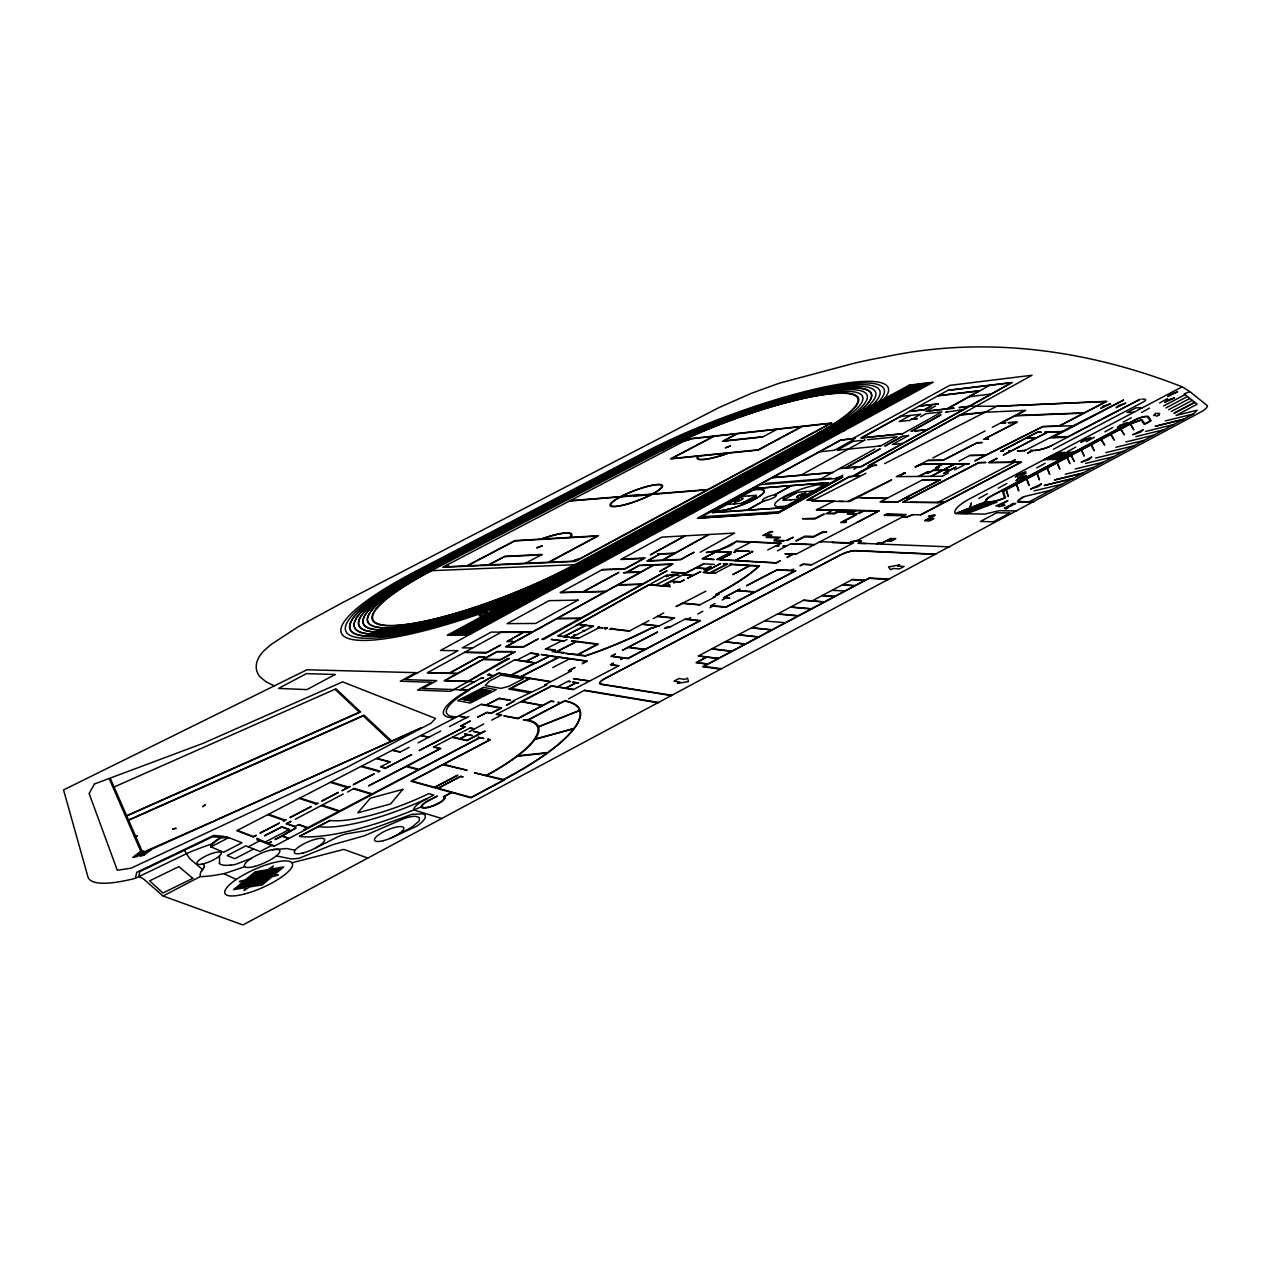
<?xml version="1.0" encoding="UTF-8"?>
<svg xmlns="http://www.w3.org/2000/svg" width="1271" height="1271" viewBox="0 0 1271 1271"><rect width="100%" height="100%" fill="white"/><g stroke="black" fill="none" stroke-linecap="round" stroke-linejoin="round"><path stroke-width="1.5" d="M219.47 855.876L219.549 863.025M417.73 672.709L306.931 669.769L63.55 789.927L87.985 877.054A99.583 24.006 -24 0 0 135.346 878.293L136.744 872.319L213.782 835.412L223.903 836.366M204.027 867.346L204.329 866.536A21.162 5.386 -24.2 0 0 203.694 864.693L202.073 864.121M201.422 871.334L202.693 869.491A58.371 14.744 -24.4 0 0 204.059 867.33M876.863 543.924L878.769 542.558L882.614 542.701L890.685 538.459L895.769 538.634L891.368 540.953L886.697 540.779L880.438 544.067M546.276 587.663L547.579 587.075M557.572 586.201L556.555 586.709M542.733 587.313L541.446 587.583M1029.383 501.743L1193.358 414.012L1197.234 410.199L1176.136 415.41L1197.139 404.21L1184.143 393.867L1189.878 391.611L1207.45 405.767A26.405 5.942 -17.9 0 1 1201.476 411.677L242.952 924.938L163.038 896.007L143.321 878.769L138.873 876.609L139.667 871.731L212.607 836.779L220.9 837.478M556.396 586.884L554.458 587.536L555.824 586.741M212.75 843.181L211.431 844.532A14.283 3.575 -23.9 0 0 210.652 846.74L223.664 852.253L241.983 842.721L226.556 836.795L221.821 836.969M213.56 843.086L212.4 844.262A12.599 3.146 -23.9 0 0 211.717 846.216L211.844 846.375M255.582 884.966L274.059 869.571M258.696 884.441L277.142 869.046M249.37 885.998L267.879 870.619M252.484 885.49L270.961 870.095M240.108 887.555L258.68 872.192M243.19 887.047L261.731 871.668M246.288 886.523L264.813 871.143M555.872 586.598L557.588 586.074M143.909 855.113L151.138 849.822L149.899 850.061L420.939 728.029L214.545 820.701M133.566 857.051L140.001 852.094L143.289 851.475L136.855 856.432M140.604 855.733L147.023 850.76L150.343 850.14M546.911 587.44L548.119 586.821M542.272 587.361L541.541 587.695M1123.58 400.19L1053.373 436.938L1068.307 436.541L1140.103 399.253L1052.658 445.041A13.346 2.971 -18.7 0 1 1034.753 450.347L1030.479 450.427L1032.274 450.649L1027.556 453.127L1032.894 450.538M576.001 625.475L648.83 584.739M543.432 586.9L543.178 586.694M702.958 666.56L869.396 577.94M552.154 586.233L549.088 587.695L551.55 586.439M852.285 438.781L949.707 385.383L1032.068 375.247L867.728 466.171L876.434 465.424M852.428 476.26L870.969 465.885M853.238 476.196L871.779 465.822M854.048 476.132L872.589 465.758M831.218 478.198L765.762 483.361M801.477 495.42L802.446 495.34M798.855 497.374L797.87 497.454A5.052 1.08 -20 0 1 798.315 495.69A5.052 1.08 -20 0 1 805.036 493.466M805.878 493.482L804.893 493.545A4.846 1.033 -20 0 0 798.442 495.674A4.846 1.033 -20 0 0 798.029 497.374M836.413 477.578L842.784 477.054L778.297 513.039L697.429 518.314L840.814 439.941L855.351 438.463L840.894 440.116L819.811 451.65M783.031 507.796L828.12 482.662L756.563 488.35L712.284 512.594L783.031 507.796L712.554 512.499M838.924 477.372L842.88 475.163M909.178 385.192L933.295 382.174L440.449 650.466L457.973 650.704L405.131 679.604L436.731 680.605L422.544 688.437L460.134 689.803L481.01 678.158L483.774 678.031L480.835 678.476M650.927 583.77L667.307 574.794M841.942 477.324L778.36 512.817L698.351 518.044L772.005 477.785L832.171 472.685M946.704 408.976L979.274 390.896L938.284 395.758M821.114 478.817L874.861 448.997M989.616 385.383L947.721 408.642L954.14 408.15L925.923 411.296L935.424 406.053M797.743 492.163L782.872 500.409L798.267 499.233M845.072 468.125L880.199 448.838L846.121 467.776L861.42 466.457L1011.414 382.746L948.023 390.404M902.664 436.35L884.791 446.057L902.489 436.223L908.368 435.635M947.292 411.55L945.688 412.217L963.418 409.548M790.133 499.9L791.182 499.821M805.036 491.607L806.084 491.527M746.998 510.164L763.998 500.774M791.388 485.649L774.643 494.896L791.515 485.649M911.863 419.16L909.623 420.399L899.185 421.511L910.29 415.538M747.126 510.148L764.125 500.758M708.249 534.726L674.965 553.123L657.647 553.918L659.458 554.156L646.812 561.115L680.7 559.685L694.093 552.25L680.827 559.351L662.763 560.13L708.741 534.694M861.865 440.433L853.54 441.275M800.937 475.132L848.456 449.076M848.647 448.87L864.645 440.163M864.916 440.131L864.169 440.211M867.553 439.718L897.183 436.747L880.533 445.994L837.16 450.156L853.635 441.116M734.241 502.013L735.162 501.95M739.595 499.122L735.766 501.203M741.136 498.248L742.057 498.168A4.877 1.001 -20.4 0 1 741.47 499.884A4.877 1.001 -20.4 0 1 735.003 502.029M738.53 500.139L737.609 500.202M733.812 503.936L734.797 503.872M748.508 495.897L749.477 495.817M501.537 632.084L427.247 672.82L457.099 673.614L444.167 680.779L474.607 681.733M834.126 450.458L852.65 440.163M741.676 503.38L756.404 495.293L741.867 496.468M853.89 469.221L857.798 467.029L861.277 466.727L1012.224 382.476L948.182 390.213L860.864 438.05L902.41 433.84L941.922 411.915L926.019 413.663L920.585 416.761M900.551 416.475L861.69 437.828L902.505 433.681M684.529 536.028L650.371 554.807L685.021 536.012M415.982 672.677L400.301 681.24L431.679 682.273L417.508 690.089L450.585 691.36L509.48 658.457L507.717 658.426L468.014 681.272L445.057 680.557L482.885 659.617L500.377 659.919L515.2 651.689L500.615 659.522L483.584 659.236L496.913 651.864L512.34 651.642L497.136 651.467L457.528 673.392L449.712 673.185L478.738 657.171L484.998 656.869L479.278 656.599L449.267 673.169L427.93 672.597M463.041 635.23L554.664 585.486M554.871 585.311L927.337 382.921M465.71 635.23L557.413 585.407M557.619 585.232L930.372 382.539M820.844 433.061L447.249 635.198L468.506 635.23M821.114 432.918L909.289 385.177M535.584 588.092L538.332 586.63M535.933 588.076L538.634 586.63M449.855 635.214L541.017 585.883M541.224 585.724L823.767 432.744M912.276 384.811L824.037 432.601A137.681 25.404 -20.4 0 0 837.303 390.324A137.681 25.404 -20.4 0 0 658.124 450.331L426.691 570.886A147.198 29.09 -21.6 0 0 376.931 629.828A147.198 29.09 -21.6 0 0 547.467 580.958M452.476 635.214L543.734 585.804M543.94 585.645L826.706 432.426M915.263 384.43L826.976 432.283A141.955 26.198 -20.4 0 0 849.012 419.08M540.922 588.664L455.097 635.214L541.478 588.425M541.398 588.409L546.339 585.724M829.534 432.14L585.979 564.229A156.555 30.949 -21.6 0 1 553.298 580.625M834.92 429.217L856.13 417.698M856.67 417.412L867.299 411.645M867.696 411.439L918.155 384.064M541.97 588.155L546.451 585.724M829.645 432.124L555.554 580.783A161.322 31.902 -21.6 0 0 588.743 564.117M855.717 417.984L829.915 431.981A146.61 27.056 -20.4 0 0 843.849 387.051A146.61 27.056 -20.4 0 0 653.246 450.855L422.21 571.076A156.746 30.997 -21.6 0 0 363.585 633.196A156.746 30.997 -21.6 0 0 524.844 593.207M856.273 417.682L867.06 411.836M867.442 411.613L918.266 384.049M544.925 587.552C541.541 587.901 550.375 584.978 544.163 587.853M457.735 635.214L549.183 585.645M549.39 585.47L832.6 431.806M921.284 383.683L832.87 431.663A151.074 27.883 -20.4 0 0 847.137 385.415A151.074 27.883 -20.4 0 0 650.831 451.11M460.388 635.214L551.916 585.566M552.122 585.391L835.571 431.489M835.841 431.346L924.303 383.302M221.567 837.605L227.827 838.113M1034.07 490.892L1062.175 484.187M1065.289 474.242L1093.378 467.506M1075.218 468.951L1103.292 462.199M1085.529 463.454L1113.603 456.67M1095.65 458.068L1123.723 451.269M1105.865 452.619L1133.939 445.803M1115.874 447.281L1143.948 440.449M1125.852 441.958L1153.925 435.111M1135.94 436.589L1163.998 429.725M1145.536 431.457L1173.594 424.578M1165.316 420.923L1193.358 414.012M1006.584 506.938L1008.904 507.224M1168.573 409.739L1189.672 398.522M451.475 792.405L443.293 796.758A11.947 3.241 -22.8 0 1 437.987 803.447A11.947 3.241 -22.8 0 1 423.211 807.435A11.947 3.241 -22.8 0 1 428.581 800.714L437.335 796.075L428.152 800.603A13.044 3.543 -22.8 0 0 422.194 807.895A13.044 3.543 -22.8 0 0 437.955 803.812A13.044 3.543 -22.8 0 0 444.5 796.377L451.793 792.5M1192.15 400.397L1171.242 411.518M434.507 787.273L457.862 775.151L434.761 787.353M437.987 788.242L460.69 776.231L463.137 776.867L460.404 776.581L438.241 788.306M1163.664 405.957L1184.763 394.788M1130.555 423.91L1003.296 491.305L1005.488 497.787A15.045 3.559 -18.9 0 1 987.599 502.013A15.045 3.559 -18.9 0 1 990.919 496.087L1135.623 419.509A8.468 1.891 -18.2 0 1 1148.269 416.332L1151.145 420.574A15.173 3.4 -18.2 0 1 1144.107 424.339L1141.247 420.034L1130.555 423.91L1133.811 429.789L1130.221 424.101M1187.209 396.647L1165.904 407.943M932.421 516.471L924.494 520.649L929.641 520.776L933.978 518.489L929.228 518.377L935.329 515.152L928.497 516.391L934.392 515.422L931.325 515.359M1189.878 391.611L1182.141 386.813L967.819 499.821A45.089 10.692 -18.9 0 0 955.204 513.532L984.612 514.104L999.387 510.672L1016.514 510.974M795.821 554.156L784.922 553.87L792.707 554.251L786.956 557.397L792.993 554.267L795.678 554.394L879.453 510.783L817.158 509.623L833.411 501.298L849.584 501.505L891.67 479.866L847.678 501.473M299.718 836.477A132.2 34.063 -22.8 0 0 413.726 809.961A21.083 5.735 -22.8 0 1 425.229 799.586L433.761 795.074L428.756 793.644A92.148 23.815 -22.8 0 1 329.84 820.446L299.448 836.382L330.222 820.494M937.458 502.649L1014.735 462.12M865.853 543.495L858.02 543.384L860.737 541.128L855.764 540.938M920.76 514.66L943.495 502.728L902.696 502.188L978.924 462.533L985.915 462.453L978.654 462.803L903.252 502.029L905.508 502.236M1053.405 449.267L1142.788 402.256A9.135 1.986 -18.2 0 0 1143.471 399.11L1141.866 399.173M163.038 896.007L200.198 876.609A98.518 25.102 -23.6 0 0 223.744 873.622A42.308 10.915 -23.9 0 0 227.843 872.462L244.81 866.647M253.612 848.964L234.865 858.751L227.207 855.558L245.827 845.866L260.094 851.538L271.708 845.453M267.736 843.436L271.406 841.704L267.959 843.515M623.775 657.79L620.661 659.427L623.568 658.076L627.731 658.648L700.543 620.55L687.833 619.263M791.007 570.425L793.708 569.186L791.309 570.441M800.079 565.69L803.002 564.149L811.692 564.642M800.365 565.706L802.859 564.403L811.549 564.88L853.381 542.987L848.758 542.796M1024.347 450.792L1123.405 400.015M856.908 540.668L902.664 516.9L907.065 516.995L913.118 514.501M1010.286 462.167L1015.45 459.673L1010.683 462.167M526.687 593.589A161.512 31.934 -21.6 0 1 359.614 635.278A161.512 31.934 -21.6 0 1 419.97 571.172L650.927 451.094M653.358 450.84L422.29 571.076A156.555 30.949 -21.6 0 0 363.824 633.133A156.555 30.949 -21.6 0 0 525.225 593.001A156.746 30.997 -21.6 0 0 536.87 588.076M857.115 413.377A142.145 26.23 -20.4 0 0 822.988 391.309A142.145 26.23 -20.4 0 0 655.677 450.585L424.45 570.981A151.964 30.043 -21.6 0 0 369.829 631.528A151.964 30.043 -21.6 0 0 534.869 587.774M658.219 450.315L426.786 570.886A147.007 29.058 -21.6 0 0 377.265 629.749A147.007 29.058 -21.6 0 0 548.087 580.625A147.198 29.09 -21.6 0 0 574.46 567.724M571.823 567.772A142.431 28.153 -21.6 0 1 388.052 627.938A142.431 28.153 -21.6 0 1 428.947 570.79L660.666 450.061A133.042 24.546 -20.4 0 1 833.903 392.024A133.042 24.546 -20.4 0 1 820.987 432.918M431.314 570.695L575 564.689A137.459 27.168 -21.6 0 1 393.867 625.729A137.459 27.168 -21.6 0 1 431.314 570.695L663.478 449.759A127.926 23.609 -20.4 0 1 830.265 393.899A127.926 23.609 -20.4 0 1 817.38 433.427M290.789 821.59L286.96 823.576L295.015 826.452M248.226 846.82L259.729 840.83M726.059 597.974L722.119 600.023M833.252 542.177L832.457 542.59L852.269 543.4M884.886 515.248L886.634 514.326L902.188 514.66M910.131 502.283L937.585 502.363M686.976 619.549L690.63 617.642M713.333 605.806L710.012 607.713M1059.108 426.198L1106.834 401.302L996.75 406.291L969.773 406.18M264.718 842.26L289.597 829.47L281.971 826.706L264.4 835.857L281.654 827.071L288.851 829.677M417.746 571.267L648.512 451.348M856.447 514.834L843.007 521.793L846.438 521.888L845.04 522.603L840.624 522.492L855.462 514.803M859.069 513.563L864.455 510.783M930.944 476.291L942.335 470.397L933.232 470.461C913.071 480.66 953.663 459.737 933.629 470.254L942.748 470.191L954.68 463.994L942.701 464.137L935.377 467.919L942.399 464.137L921.825 464.36L914.993 467.013L928.116 460.261L943.289 460.054L977.049 442.658L982.149 442.53L976.906 442.959L943.146 460.372L927.719 460.579M931.246 476.291L942.653 470.397L949.516 470.349C928.672 481.344 971.219 459.292 949.914 470.127L943.05 470.191L954.998 463.994L965.912 463.883M941.97 476.466L948.452 472.939M954.743 469.841L966.23 463.883L968.963 463.851M821.702 541.716L819.414 542.066M787.003 540.525L793.342 537.252L786.066 540.477M918.774 476.339L928.307 471.557L919.076 476.339M529.419 678.396L508.734 689.089L529.642 692.759M795.725 540.874L804.924 536.124L813.678 536.441L822.337 531.961L826.722 532.104L821.892 532.724L813.218 537.22L804.464 536.886L796.679 540.906M850.585 512.467L847.296 514.167L855.971 514.342M530.229 678.523L511.085 688.405L531.23 691.932M851.554 512.483L849.648 513.468L857.369 513.627M855.685 510.608L852.746 512.134L836.811 511.816L839.734 510.322M856.161 510.624L852.539 512.499L835.651 512.165L839.257 510.307M882.868 497.93L861.611 497.708M210.811 846.915L228.907 837.557M486.094 705.103L499.312 698.256L510.624 700.353L498.995 698.542L486.253 705.135M682.559 603.503L676.124 606.553L705.85 591.174M857.734 513.548L863.12 510.751M500.965 675.123L489.557 680.986L485.188 685.546L501.012 688.389L508.845 686.324L523.271 678.889L500.917 675.108M823.465 514.12L815.394 518.266L802.43 518.679L814.949 518.997L824.402 514.135M992.301 427.278L1024.728 410.612M774.103 540L778.122 537.935L766.111 537.458L769.591 535.679L762.791 535.425L770.401 531.532L772.673 531.612L765.078 534.757L771.878 534.996L768.399 536.791L780.458 537.252L775.024 540.032M898.184 476.403L904.952 472.923L903.681 472.939M549.453 655.963L536.012 662.874L526.067 661.381L539.063 654.867L525.829 661.349L514.803 659.728L496.405 670.167M827.405 512.912L832.712 510.179M898.39 476.403L905.476 472.764L896.293 476.625L942.065 476.26M464.614 699.797L484.299 689.676M549.39 656.154L511.546 675.139L520.776 676.649L558.128 657.409L541.176 654.486L587.313 661.063L582.197 663.716L586.582 661.27L569.615 658.839L552.758 667.545M467.013 700.257L486.729 690.121M469.428 700.718L489.16 690.55M836.604 512.181L834.713 513.15L827.23 513.007M837.557 512.197L834.284 513.881L825.848 513.706M400.317 752.067L392.612 750.414M704.166 563.561L685.577 573.062L671.39 572.363L686.404 573.364M517.043 660.03L530.785 653.008L538.3 654.072L530.563 653.262M561.48 641.013L545.291 649.131L554.331 650.387L552.138 651.515L563.625 653.103L564.403 652.706L556.984 651.689L576.383 641.712L597.243 644.381L577.606 654.533L565.5 653.373L585.216 656.106A120.459 27.851 -21.3 0 0 651.054 628.367L658.839 626.142L674.631 617.928L657.933 616.244M834.936 501.314L812.566 500.695M714.397 564.419L704.007 563.8L696.047 567.867L706.39 568.518L711.109 566.262L704.023 569.885L705.961 568.741L695.618 568.089L662.318 585.693L649.37 584.692L578.353 624.331L593.589 626.063L570.663 637.82M839.162 501.362L843.404 501.425M315.812 847.836L338.451 836.54A14.442 3.892 -23.4 0 1 340.564 835.683A17.603 4.75 -23.4 0 1 345.934 833.935L365.047 830.726A27.867 7.483 -23.1 0 0 372.514 828.74L411.788 814.361L423.036 813.805L425.324 815.235L425.245 817.523A33.824 9.278 -23.1 0 1 421.734 822.242L419.096 824.529A15.443 4.258 -23 0 1 416.316 826.404L389.895 838.495M995.67 406.847L884.6 463.645M996.75 406.291L1106.024 401.525L1084.385 412.821L1015.608 415.522L1025.681 410.342L985.375 412.265M655.312 585.153L674.885 575.318L678.952 575.35L669.849 574.714L666.481 576.589L669.944 574.969L674.631 575.302M542.113 587.266L542.781 587.123M547.197 587.091L549.755 586.296L548.579 586.582M135.346 878.293L189.014 852.491A87.794 22.497 -24.2 0 1 192.112 851.141L202.407 847.249A55.876 13.631 -23.8 0 0 208.174 845.183L212.321 843.594M398.268 834.221L408.245 829.185A28.439 7.801 -23.1 0 0 413.091 826.182L419.223 820.955L419.382 818A33.681 9.262 -23.1 0 0 418.159 817.046L415.283 816.347A17.159 4.703 -23 0 0 413.154 816.411A17.365 4.766 -23 0 0 403.717 818.731L364.412 835.762L332.478 844.77L299.098 858.29L291.742 859.021L276.347 855.907M211.796 821.94L146.816 850.633L139.794 856.05L144.131 855.24M143.671 852.857L141.653 853.238L144.513 852.206M134.361 836.477L137.347 835.905L134.631 837.112M126.623 815.712L359.359 712.205L335.163 689.438M126.735 815.966L360.614 711.951L335.957 688.834L114.072 787.035M128.514 820.049L364.062 715.176L391.754 741.136M128.625 820.288L363.22 715.843L390.642 741.644M251.515 858.259L236.12 864.169A16.173 4.178 -23.9 0 1 233.308 864.82L230.559 865.186M689.359 439.416L690.439 438.924L688.389 439.146M421.178 806.942L413.726 809.961L441.8 818.492M689.311 439.607L688.088 440.068M538.443 726.678L579.56 710.346A143.496 37.336 -22.5 0 0 564.546 701.02L528.101 720.149A104.73 27.247 -22.5 0 1 530.182 720.641A101.235 26.341 -22.5 0 1 537.681 725.233A104.73 27.247 -22.5 0 1 486.984 775.294M538.523 726.917L579.64 710.584A143.496 37.336 -22.5 0 1 503.634 779.504M544.353 587.345L545.672 586.852M538.84 587.679L539.46 587.488A9.453 1.986 -21.4 0 0 539.857 587.202L541.16 586.582L539.635 587.424M539.269 587.536L539.46 587.488A6.228 1.319 -21.5 0 0 538.443 587.679L537.681 587.996L538.634 587.758M537.681 586.868L536.664 587.266L537.395 586.948M535.107 739.055L573.443 728.537M534.853 739.436L573.173 728.903M291.949 862.787L343.869 849.393L367.827 858.068M686.976 440.243L685.847 440.481M1183.571 419.239L1155.18 426.325L1183.237 419.43M1051.133 490.098L1023.266 496.818A19.383 4.671 -18.6 0 0 1017.42 501.95L1033.021 502.14M1082.971 473.066L1054.533 479.977L1082.622 473.257M1072.676 478.579L1044.222 485.474L1072.311 478.77M1009.46 505.953L1007.045 506.7L1010.35 506.049M1010.524 505.858L1012.812 505.143L1009.746 505.794M253.31 874.623L277.968 870.413M251.007 876.529L275.68 872.335M248.687 878.436L273.376 874.257M246.367 880.358L271.073 876.18M244.048 882.281L268.769 878.102M241.712 884.203L266.449 880.04M239.377 886.141L264.13 881.979M272.201 849.743L286.642 848.551L295.11 850.204M685.196 440.815L690.947 438.86L713.396 436.382L670.468 458.926L697.874 456.178A32.839 6.069 -20.4 0 0 728.855 453.064L758.152 450.109L802.08 426.563L827.5 423.751A4.719 0.89 -19.9 0 0 827.151 425.197L708.058 489.494L652.69 493.99A28.057 5.338 -20.8 0 0 657.155 484.442A28.057 5.338 -20.8 0 0 620.788 496.58L570.647 500.647M938.506 395.615L979.671 390.737M969.233 396.695L991.205 394.026M919.648 405.989L938.363 403.844M919.33 406.164L938.03 404.019M910.004 411.28L924.462 409.659L931.468 405.942L924.462 409.802L909.448 411.486M969.36 406.227L959.001 407.61L968.852 406.513M926.4 411.137L946.943 408.849M776.454 429.391L737.307 433.729L723.676 440.926L762.679 436.731M900.043 416.523L920.76 414.251L914.294 417.809M517.758 755.832L546.911 752.639M517.154 756.277L546.308 753.083M959.541 414.839L985.486 412.042M984.548 412.519L959.541 415.204L869.396 465.615L876.593 464.995M844.675 430.408L818.063 433.236A128.578 23.72 -20.4 0 0 830.63 393.66A128.578 23.72 -20.4 0 0 663.112 449.807M844.405 430.551L817.809 433.379L574.603 564.705A136.76 27.025 -21.6 0 1 394.407 625.427A136.76 27.025 -21.6 0 1 431.647 570.679M927.798 429.407L914.437 431.028L927.274 429.709M908.654 435.476L892.337 444.548L902.76 443.388M837.796 449.918L839.591 449.743M878.849 445.962L880.644 445.787M834.253 450.252L819.398 451.872L772.434 477.546L832.6 472.447M839.829 468.586L857.401 467.061M569.964 500.996L620.089 496.945A28.057 5.338 -20.8 0 0 615.355 506.621A28.057 5.338 -20.8 0 0 651.991 494.355L707.359 489.891L579.354 558.986A5.068 1.049 -21.2 0 0 572.744 561.178L549.104 562.227L598.577 535.695L570.615 537.331A34.619 6.768 -21.3 0 0 541.081 539.063L514.993 540.588L466.934 565.833L446.216 566.755A4.671 0.874 -21.8 0 0 447.519 564.944M756.547 488.429L827.834 482.758M753.91 489.875L759.121 489.462A26.834 5.529 -20.4 0 1 755.133 498.931A26.834 5.529 -20.4 0 1 720.419 510.672L715.08 511.117M819.541 484.696L825.34 484.156M797.727 492.227L813.043 491.003M727.346 504.412L741.708 503.3M780.267 506.557L785.812 506.176M541.049 554.871L504.571 556.65L489.017 564.864L525.288 563.275L542.32 554.442L504.809 556.285L488.525 564.896L467.41 565.817L514.771 540.938L597.291 536.124L548.564 562.243L525.813 563.244M1167.493 398.633L1159.613 402.939M700.21 552.25L734.67 533.057L661.794 537.125L620.804 559.51L643.634 558.509L625.237 568.614L602.549 569.487L560.161 592.651L605.536 591.523L532.12 632.116L491.194 632.1L462.358 647.86L472.59 647.956M443.865 566.85L446.931 565.325M621.9 559.145L645.223 557.89L624.601 569.217L602.39 569.821M1142.375 407.626L1135.845 407.88L1127.123 412.471L1133.653 412.217M1149.461 408.15L1141.517 412.503M1131.285 417.762L1123.262 422.147M1000.96 422.941L1005.79 422.782L1001.786 422.623L1015.021 415.824L1083.766 413.139L1059.188 425.96L1042.776 426.484L985.708 455.145L969.837 455.399L959.097 461.087M1073.884 425.721L1042.697 426.722L974.889 460.88L985.406 455.304L969.773 455.558M985.12 430.964L932.819 457.973M1112.951 427.437L1104.849 431.87M538.316 585.963L560.384 585.153M1062.842 431.505L1044.857 432.029L1047.209 432.204L1036.501 437.78L1026.38 438.05L1037.057 432.49L1041.33 432.124L1037.136 432.251L1000.658 451.221L1003.518 451.173L1001.564 450.967L1025.729 438.384L1035.849 438.13L1011.589 450.776L1008.602 451.078L1011.096 451.03L1003.216 455.129L1047.622 432.188L1062.349 431.759M555.3 586.153L553.552 586.455L554.394 586.439A4.75 1.001 -21.4 0 0 551.63 587.631M1051.832 437.462L1067.878 437.049M1049.639 437.78L1067.37 437.319M1094.458 437.208L1086.292 441.673M560.988 592.429L582.928 591.889L618.882 572.363L583.389 591.873L605.933 591.301L640.552 572.157L623.41 572.776L626.46 572.331L639.249 565.293L673.042 563.943L659.713 571.473L671.898 564.324L653.898 565.039L618.246 584.739L642.633 584.04L667.068 570.711L543.702 639.408L541.907 639.392L641.982 584.406L617.595 585.105L557.445 618.373L581.371 618.167M1075.806 447.058L1067.561 451.555M1024.998 450.458L1017.436 450.919L1025.268 450.522M1013.813 462.39L988.488 462.676L997.179 458.291L989.505 462.406L1021.503 462.04L920.935 514.85L912.832 514.691L907.16 516.804L902.346 516.55M1014.401 462.294L1020.883 462.215L945.354 501.886L939.047 501.807M969.36 463.629L921.999 464.169L915.517 466.854M1045.096 463.295L1036.723 467.855M580.688 618.532L556.777 618.755L506.605 646.494L523.779 646.653L538.205 638.9L523.557 647.034L505.445 646.875L531.723 632.354L523.7 632.354L507.876 641.092L512.801 641.49L506.891 641.633L523.223 632.354L501.298 632.37M865.885 473.32L811.597 501.012L833.061 501.298L831.552 502.252M1026.015 473.368L1017.578 477.975M922.492 480.168L939.412 480.136L897.787 501.775L881.153 501.568M1006.775 483.52L998.259 488.175M987.376 493.768L978.781 498.47M857.051 497.66L887.587 497.978M905.143 498.2L910.258 498.264M1033.688 501.791L1018.548 501.616A17.842 4.29 -18.6 0 1 1023.918 496.882M465.329 652.102L486.968 652.357L500.695 645.048L485.999 653.151L464.63 652.468M819.032 508.67L816.3 509.878L878.611 511.053L856.829 522.54M903.745 515.661L884.139 515.422L886.602 514.135L906.191 514.548L901.616 516.773L902.521 516.789M489.653 673.757L487.54 674.933L493.339 675.87L468.427 689.788L461.023 689.518M460.134 689.803L469.476 690.137A61.326 14.871 -21.9 0 0 450.093 715.938L456.257 717.225M854.191 541.589L848.456 542.796L820.208 541.653M850.871 541.7L856.003 540.636L861.357 540.953L858.561 543.194L949.453 546.864M775.564 540.207L784.795 540.572M774.15 540.922L783.397 541.303M814.298 544.56L791.118 543.575L777.439 550.82M750.78 542.113L736.274 541.494L716.765 551.455L731.127 552.17M780.537 543.368L751.05 542.113L734.908 550.391M790.975 543.813L813.869 544.782M776.279 545.72L779.091 545.847L775.85 545.942M786.145 546.149L782.888 546.244L785.716 546.371M935.821 554.156L855.717 550.55A11.947 2.876 -19.8 0 0 840.036 555.077L605.536 678.126A12.519 3.178 -21.3 0 0 601.04 684.386L671.469 695.602M935.361 554.394L855.272 550.772A11.375 2.733 -19.8 0 0 840.353 555.093L605.806 678.174A11.916 3.035 -21.3 0 0 601.533 684.116L671.978 695.332M767.732 549.962L781.236 543.162L736.433 541.271C725.153 552.869 689.184 553.489 715.938 551.725L702.005 558.843L714.127 559.526L703.133 558.509L716.24 551.821L730.253 552.52L716.765 559.669L731.476 551.995M731.699 564.61L749.572 565.659L732.684 574.651L750.033 565.69L758.517 566.183A118.028 26.961 -20.9 0 1 715.764 594.478L717.813 594.653M869.555 577.94L889.096 579.147M888.318 579.576L869.062 578.369L703.943 666.369L721.642 668.753M864.947 580.227L852.539 579.433L812.248 600.833L803.669 600.15L698.208 656.058L706.485 657.123L696.047 662.668L707.423 664.177M852.428 579.655L864.566 580.434M714.969 573.062L710.378 572.76L727.743 563.959L723.167 563.689L726.758 564.149L710.044 572.728L703.848 572.331L720.657 563.546L703.149 572.538L714.81 573.3L731.715 564.435L729.776 564.086L759.502 565.817A118.934 27.168 -20.9 0 1 716.971 594.129L719.021 594.304L713.333 596.973L714.461 597.068M842.8 584.771L854.89 585.581M842.419 584.962L854.509 585.788M684.116 574.699L693.029 575.318L700.798 571.537L687.404 578.353L692.6 575.525L683.687 574.921M832.362 590.316L844.786 590.967M671.485 581.149L680.35 581.816L684.163 580.005L680.176 582.054L676.013 581.737L673.741 582.912L675.298 581.864L670.945 581.53L663.017 585.597L669.769 584.946L667.497 586.106L670.294 586.582L648.973 584.914M822.655 595.464L834.634 596.385M822.273 595.67L834.237 596.592M737.657 590.507L755.101 591.841M737.212 590.729L754.64 592.079M812.519 600.849L824.434 601.819M803.542 600.373L824.053 602.025M714.254 596.782L715.192 596.862L699.67 604.917L682.749 603.407M791.055 606.998L811.438 608.745M790.657 607.204L811.041 608.952M715.033 603.55L710.521 605.902L712.777 606.092M683.194 603.169L699.844 604.662M711.379 605.632L726.218 606.95L795.106 570.933L777.312 569.853L746.522 585.709L777.471 569.599L795.853 570.711L725.932 607.284L713.047 606.124M778.106 613.861L798.363 615.704M777.709 614.068L797.966 615.927M702.863 611.256L697.811 614.068M764.681 620.979L785.208 622.711M663.716 612.972L653.199 618.691M687.563 619.247L685.339 619.025L669.833 627.096L667.529 626.841L664.447 628.462L670.103 627.127M657.472 616.483L673.9 618.151M685.037 619.342L699.686 620.836L627.938 658.346L611.637 656.138L615.418 653.993L610.89 656.344L623.298 658.044M751.987 627.715L771.99 629.765M751.59 627.922L771.592 629.987M648.973 620.613L629.193 631.115L610.525 628.97M642.745 624.109L659.029 625.872M642.284 624.331L657.488 625.983M738.816 634.69L758.692 636.85M738.419 634.912L758.294 637.073M653.358 628.128L651.388 627.922A119.538 27.644 -21.3 0 1 585.756 655.661L578.019 654.597L598.45 644.047L572.252 640.695L571.489 641.077L575.97 641.648L556.571 651.626L553.298 651.181L555.506 650.053L546.292 648.782M611.828 628.144L609.429 629.542M592.89 626.269L585.693 625.443L564.133 636.469C584.533 639.154 543.416 634.563 563.895 636.453L585.438 625.411L577.94 624.554L557.969 635.707M610.986 628.748L629.209 630.829M725.566 641.712L745.314 643.984M598.927 627.636L597.704 627.509L599.245 626.714L598.371 627.302L602.899 627.81L599.229 627.683L578.13 638.519L571.029 637.629M725.169 641.934L744.917 644.19M584.565 630.527L582.881 630.623L584.12 630.766M712.253 648.782L731.874 651.149M711.855 648.988L731.461 651.372M575.461 635.198L573.38 635.23L575.016 635.436M571.6 637.343L578.384 638.185M698.859 655.884L718.337 658.362M628.748 647.225L645.207 649.322M717.94 658.569L706.74 657.155L696.699 662.477L707.836 663.955M567.009 639.535L564.054 641.045L551.28 639.44L564.308 641.077M628.255 647.479L644.731 649.576M702.863 666.782L720.816 669.197M569.36 658.807L558.843 657.314L521.189 676.728L550.581 681.526M618.23 665.925L610.366 664.797L613.543 663.128L611.113 664.59L618.993 665.702L573.205 689.676L551.693 686.086L522.047 701.513L542.733 705.326L550.931 701.036L553.997 701.576L550.867 701.37L517.885 718.719L503.84 715.923L518.155 718.194L542.256 705.596L521.142 701.687M514.66 659.983L534.678 662.985L511.149 675.076L498.788 673.058L493.784 675.632L488.271 674.71M570.552 671.152L568.232 670.786L575.08 667.402L568.963 670.58L571.299 670.945L544.719 684.91M589.649 680.891L573.396 678.65L589.426 681.177M568.026 681.478L570.584 681.558L568.248 681.192L557.604 686.737L550.534 685.562L551.28 686.006L496.198 714.397L500.456 715.239M550.105 681.78L498.629 673.344L468.252 690.105A60.658 14.696 -22 0 0 448.234 717.162L454.001 718.385M658.616 702.482L584.612 690.185L568.598 698.828M584.326 690.566L657.965 702.815M544.957 684.624L546.768 684.926L513.214 700.829L513.929 701.306L506.382 705.23L514.12 701.004M557.858 686.785L565.722 688.088L575.938 682.749C565.023 680.795 585.121 683.798 576.192 682.797L565.976 688.135L573.428 689.375M477.006 691.758L486.714 693.521M472.081 694.284L481.757 696.079M467.172 696.81L476.816 698.621M481.359 704.531L500.631 708.265L491.242 713.142L487.063 712.3L477.546 717.241L486.872 712.538L491.051 713.365L501.727 707.82L481.439 704.198L236.787 830.662L253.215 836.969L256.456 835.285L253.437 836.572L237.645 830.503M497.374 714.064L501.838 714.953L491.623 720.133M468.856 716.415L449.505 726.583M459.181 715.986L466.695 717.543M458.815 716.177L466.314 717.734M483.743 723.946L469.142 731.842M474.464 728.791L470.286 727.886L433.395 747.078L439.973 748.651L368.59 785.875L406.18 766.572L418.27 769.765L307.773 827.596L298.86 824.45L294.681 826.817L286.086 823.751L290.9 821.241M470.032 728.188L474.099 729.077M440.687 731.016L418.095 742.852M452.889 737.116L459.848 738.689L467.521 734.702C455.971 731.524 482.599 737.863 467.76 734.749L460.102 738.753L467.093 740.342L480.597 733.288L473.495 731.349L481.105 733.017L485.157 731.095L466.838 740.659L452.397 737.371M421.464 735.496L428.772 737.196M421.098 735.687L428.391 737.387M434.142 746.871L440.862 748.492L407.006 766.143L419.096 769.336L479.548 737.704C472.574 735.877 491.861 740.087 479.787 737.752L273.98 846.343L256.917 839.75L258.41 838.971L256.901 838.383L274.314 845.962M409.183 747.332L400.143 752.019L392.993 750.208M377.169 758.39L390.324 761.853L380.522 766.81L384.986 768.494L411.709 754.609L385.796 767.938L381.078 766.667M376.661 758.644L389.657 762.076M362.124 766.159L379.997 771.084L378.17 772.037L378.79 771.433L361.282 766.604M372.308 793.819L354.069 788.37L347.539 792.055M331.429 782.03L348.524 787.146C356.992 783.079 330.873 796.488 347.666 787.607L330.571 782.475M353.545 788.926L371.418 794.28M343.249 793.994L295.253 819.271M300.369 798.093L317.035 803.51C321.039 801.747 312.888 805.989 316.161 803.971L299.495 798.538M322.246 805.21L339.691 810.898M321.372 805.671L338.785 811.359M1182.141 386.813C1086.975 349.509 984.405 335.528 884.171 357.072A234.007 43.15 -20.3 0 0 874.353 358.899A257.616 47.853 -20.4 0 0 868.014 360.186A246.352 45.597 -20.4 0 0 855.145 362.998L779.282 383.191L751.892 393.104L718.592 407.753L342.376 602.708L298.685 626.46L271.867 643.968A104.683 20.4 -22.3 0 0 266.815 648.178C259.904 653.898 253.485 663.303 257.377 672.534A356.373 71.176 -21.1 0 0 259.808 676.601L265.989 681.764L274.441 685.99M268.928 814.346L285.149 820.081C289.184 818.302 280.939 822.591 284.259 820.542L268.038 814.79M298.542 824.8L307.232 827.882L303.912 829.613L304.881 829.963M288.914 838.32L282.464 835.921L296.048 827.882L275.076 839.591L281.924 836.207L288.358 838.606M223.744 873.622L236.279 879.437M995.4 501.139L996.877 502.283L995.622 502.76L993.922 501.457M992.365 501.743L994.319 503.252L993.064 503.745L990.76 501.966M988.79 502.077L991.65 504.285L990.395 504.778L986.534 501.775M966.262 513.738L962.497 510.608L961.241 511.101L964.371 513.706M962.449 513.675L959.955 511.593L958.699 512.07L960.558 513.627M958.461 513.595L957.301 512.61L956.586 513.548M202.566 869.682L189.474 858.386L184.406 850.299M1150.191 420.78L1147.363 416.809A7.801 1.748 -18.2 0 0 1135.734 419.732L991.205 496.278A13.838 3.273 -18.9 0 0 988.155 501.727A13.838 3.273 -18.9 0 0 1004.598 497.851L1002.517 491.464L1130.348 423.783L1141.93 419.573L1144.742 423.799A13.965 3.13 -18.2 0 0 1150.144 420.78M1120.847 429.058L1124.342 434.825L1120.514 429.233M214.704 820.971L211.955 822.194M1110.933 434.301L1114.333 440.131L1110.6 434.491M1101.417 439.353L1104.706 445.247L1101.083 439.528M1091.424 444.643L1094.267 450.792L1091.09 444.818M1081.526 449.886L1084.258 456.114L1081.192 450.061M1067.275 457.433L1069.96 463.677L1066.941 457.608M1071.31 455.288L1074.313 461.405L1070.976 455.479M1057.329 462.692L1059.807 469.11L1056.979 462.882M135.489 835.968L110.418 778.678L109.37 779.044L140.986 851.729L132.756 857.369L137.077 856.559L144.1 851.141L142.273 851.491L135.759 836.604M1047.399 467.95L1049.767 474.448L1047.05 468.141M1037.2 473.352L1039.456 479.914L1036.85 473.543M1026.904 478.802L1029.049 485.443L1026.555 478.992M1016.721 484.203L1018.754 490.924L1016.371 484.378M1006.346 489.7L1008.253 496.5L1005.981 489.891M213.607 843.07A19.446 4.877 -23.8 0 1 221.504 837.589M212.797 843.166A22.036 5.513 -23.8 0 1 221.758 836.969M200.405 876.529A61.834 16.046 -23.8 0 1 201.152 871.429M230.718 865.074A44.739 11.518 -23.8 0 1 219.089 863.231M427.294 798.49A105.414 27.247 -22.8 0 1 318.544 826.611M577.098 567.66A151.964 30.043 -21.6 0 1 550.407 580.799M549.692 581.133A151.964 30.043 -21.6 0 1 535.409 587.552M583.214 564.356A151.773 30.011 -21.6 0 1 551.042 580.45M550.311 580.799A151.773 30.011 -21.6 0 1 535.854 587.297M535.313 587.536A151.773 30.011 -21.6 0 1 370.099 631.465A151.773 30.011 -21.6 0 1 424.546 570.981M552.647 580.974A156.746 30.997 -21.6 0 0 579.751 567.613L546.768 585.55L554.156 581.483A161.512 31.934 -21.6 0 1 539.444 588.139A161.322 31.902 -21.6 0 1 527.529 593.192M551.916 581.308A156.746 30.997 -21.6 0 1 537.411 587.838A156.555 30.949 -21.6 0 1 525.686 592.81M552.551 580.974A156.555 30.949 -21.6 0 1 537.871 587.583M591.508 564.006A166.104 32.839 -21.6 0 1 371.863 638.185A166.104 32.839 -21.6 0 1 417.841 571.267M582.42 567.549A161.512 31.934 -21.6 0 1 554.903 581.149A161.322 31.902 -21.6 0 1 539.905 587.885M538.888 588.378A161.512 31.934 -21.6 0 1 527.147 593.398A161.322 31.902 -21.6 0 1 359.852 635.214A161.322 31.902 -21.6 0 1 420.065 571.172M501.219 605.997A170.886 33.793 -21.6 0 1 347.094 638.026A170.886 33.793 -21.6 0 1 415.601 571.362L646.097 451.602A159.812 29.503 -20.4 0 1 819.461 388.116A159.812 29.503 -20.4 0 1 884.537 398.538M580.466 564.467A147.007 29.058 -21.6 0 1 548.818 580.291M577.733 564.578A142.241 28.105 -21.6 0 1 390.197 627.795A142.241 28.105 -21.6 0 1 429.042 570.79M486.571 775.183A103.777 27.009 -22.5 0 0 536.775 725.614A100.25 26.087 -22.5 0 0 529.371 721.054A103.777 27.009 -22.5 0 0 527.513 720.609L523.382 719.815L527.64 720.085L560.13 703.038L557.969 702.291L560.638 702.768L564.975 700.814A144.02 37.463 -22.5 0 1 503.856 779.568M1052.912 445.041A13.759 3.066 -18.7 0 1 1034.451 450.506M758.342 489.43A27.041 5.577 -20.4 0 1 755.244 498.915A27.041 5.577 -20.4 0 1 719.291 510.831M781.093 506.589A28.01 5.958 -20.1 0 1 783.667 496.834A28.01 5.958 -20.1 0 1 820.748 484.505M784.811 499.344A7.753 1.636 -20.1 0 1 785.669 496.627A7.753 1.636 -20.1 0 1 795.821 493.227M754.354 496.421A7.356 1.525 -20.3 0 1 753.385 499.01A7.562 1.573 -20.3 0 1 743.599 502.315M743.757 502.236A7.356 1.525 -20.3 0 0 753.385 499.01A7.562 1.573 -20.3 0 0 754.497 496.341M856.876 413.552A142.145 26.23 -20.4 0 1 849.949 418.524M849.552 418.779A142.145 26.23 -20.4 0 1 831.885 429.582M648.417 451.364A155.539 28.709 -20.4 0 1 848.107 384.049A155.539 28.709 -20.4 0 1 841.005 428.486M655.788 450.585A141.955 26.198 -20.4 0 1 823.068 391.341A141.955 26.198 -20.4 0 1 856.733 413.583M856.495 413.758A141.955 26.198 -20.4 0 1 849.409 418.81M552.027 587.615A4.369 0.921 -21.4 0 1 554.919 586.36M859.069 417.444A155.38 28.693 -20.4 0 1 835.714 431.362M826.928 424.578L830.471 423.418L826.96 424.514M730.412 445.978L725.264 447.821L730.332 446.121M542.288 545.767L536.902 547.785L542.288 545.767M638.868 494.546L638.153 495.166L652.15 494.038A27.12 5.163 -20.8 0 0 656.456 484.807A27.12 5.163 -20.8 0 0 621.312 496.532L638.868 494.546M633.625 496.373L651.451 494.403A27.12 5.163 -20.8 0 1 616.054 506.255A27.12 5.163 -20.8 0 1 620.613 496.897L634.324 495.785L633.641 496.325M971.282 503.205L970.123 506.557L971.282 503.205M94.467 783.985L89.113 793.485L117.297 870.285L131.056 868.188L347.269 767.128L430.948 723.215L435.54 718.465L342.63 681.876L202.534 743.551L94.467 783.985M877.911 543.241L882.074 542.987L877.911 543.241M273.138 866.266L270.993 869.126L283.703 866.949L274.298 874.813L278.254 874.956L271.851 876.863L262.319 884.838L249.513 886.983L243.984 890.494L246.224 887.523L233.546 889.652L243.174 881.709L239.329 881.55L245.637 879.675L255.121 871.842L267.72 869.682L273.138 866.266M402.796 789.355L390.578 803.955L357.771 812.852L370.369 798.188L402.796 789.355M1155.514 413.409L1153.703 415.585L1155.196 415.061L1156.388 416.173L1159.39 415.093L1158.199 413.981L1159.692 413.456L1155.514 413.409M1143.042 429.773L1140.484 432.188L1132.747 434.73L1143.042 429.773M1167.064 400.333L1164.633 402.605L1174.563 397.855L1167.064 400.333M1170.146 394.328L1167.747 396.552L1177.597 391.849L1170.146 394.328M1091.614 457.163L1088.913 459.657L1081.113 462.215L1091.614 457.163M1119.815 425.308L1117.257 427.66L1127.361 422.814L1119.815 425.308M1041.362 483.917L1038.518 486.491L1030.67 489.081L1041.362 483.917M1118.559 405.528L1116.081 407.753L1125.868 403.098L1118.559 405.528M1083.48 440.036L1080.843 442.419L1091.011 437.542L1083.48 440.036M1007.696 500.758L1001.31 504.698L1003.534 504.063L1005.011 505.429L998.609 506.684L999.832 506.017L995.908 505.969L1007.696 500.758M1103.276 406.18L1100.797 408.388L1110.52 403.765L1103.276 406.18M1018.802 478.198L1015.958 480.708L1026.46 475.672L1018.802 478.198M1018.23 474.464L1015.402 476.959L1025.84 471.954L1018.23 474.464M280.24 868.506L261.81 883.917L237.041 888.079L255.614 872.716L280.24 868.506M172.649 828.978L175.891 828.342L172.649 828.978M849.203 476.53L806.735 500.266L813.059 499.821L813.964 499.312L808.435 499.71L849.123 476.943L860.483 475.592L849.203 476.53M804.321 494.308L800.444 496.468L804.321 494.308M838.939 478.309L778.98 511.752L701.576 516.852L760.376 484.696L838.939 478.309M940.794 414.934L911.259 431.346L940.794 414.934M917.328 418.572L911.609 419.303L917.328 418.572M653.405 565.055L641.188 571.807L626.937 572.315L639.091 565.611L653.405 565.055M674.345 553.473L662.27 560.146L647.924 560.749L659.951 554.124L674.345 553.473M578.019 600.087L535.647 623.457L507.065 623.632L549.024 600.675L578.019 600.087M578.575 559.399L573.3 561.162A4.051 0.826 -21.2 0 1 578.575 559.399M831.727 422.989L575.302 561.448L442.673 567.263L688.532 438.86L831.727 422.989M335.147 674.488L306.899 689.613L278.54 688.437L306.406 673.63L335.147 674.488M801.508 426.627L758.263 449.807L671.66 458.529L713.921 436.318L736.767 433.792L722.484 441.323L762.584 437.017L777.01 429.328L801.508 426.627M1009.825 513.007L993.398 521.793L980.418 521.475L996.766 512.753L1009.825 513.007M678.952 678.523L673.995 681.161L679.969 682.05L677.475 683.385L688.517 681.606L687.452 678.063L684.958 679.397L678.952 678.523M1004.44 508.098L1006.425 508.384C1002.819 510.481 1011.128 506.033 1006.886 508.13L1004.44 508.098M1013.019 503.523L1010.477 504.873L1015.783 503.554L1013.019 503.523M892.862 568.518L890.574 569.742L888.508 566.945L899.677 564.88L897.405 566.088L904.094 566.453L899.534 568.884L892.862 568.518M503.491 780.156L471.176 797.425L411.756 780.998L442.753 764.713L467.108 770.258L443.579 764.284L490.368 739.722L487.651 739.118L489.605 739.944L410.978 781.204L470.969 797.807L504.698 779.774L474.464 772.784L503.491 780.156M1194.661 402.319L1173.959 413.345L1194.756 402.399M1066.655 452.46L1052.324 459.609L1066.655 452.46M1067.259 452.444L1053.738 459.594L1068.069 452.428L1067.259 452.444M1068.895 452.428L1055.375 459.578L1069.721 452.412L1068.895 452.428M1070.627 452.397L1057.091 459.546L1071.453 452.381L1070.627 452.397M1072.295 452.365L1058.743 459.53L1073.105 452.349L1072.295 452.365M890.542 538.761L887.237 540.493L891.511 540.652L894.816 538.904L890.542 538.761M928.688 518.663L925.431 520.363L929.784 520.475L933.025 518.759L928.688 518.663M1057.536 452.619L1044.063 459.721L1058.346 452.603L1057.536 452.619M1059.172 452.587L1045.683 459.705L1059.966 452.571L1059.172 452.587M1060.84 452.555L1047.352 459.673L1061.65 452.54L1060.84 452.555M1062.477 452.524L1048.988 459.657L1063.287 452.524L1062.477 452.524M1064.192 452.508L1050.688 459.641L1065.003 452.492L1064.192 452.508M657.488 632.084L622.504 650.291L657.488 632.084M739.801 589.22L723.406 597.751L729.856 598.291L724.136 597.545L739.801 589.22M470.127 721.086L460.563 726.059L464.678 726.948L419.16 750.605L465.234 726.79L461.119 725.9L470.127 721.086M780.124 560.781L776.295 562.767L735.448 560.479L752.925 551.487L751.383 551.423L752.225 551.693L735.178 560.463L720.101 559.621L731.047 553.854L718.973 559.796L776.152 563.005L780.124 560.781M279.239 823.163L260.19 833.061L279.239 823.163M311.188 806.545L290.153 817.475L311.188 806.545M338.293 792.469L321.976 800.952L338.293 792.469M373.944 773.944L353.417 784.62L373.944 773.944M940.54 479.803L897.612 502.124L880.025 501.902L922.651 479.834L940.54 479.803M1016.307 422.401L983.532 439.305L988.647 439.178L984.628 438.972L1017.404 422.083L1008.078 422.703L1016.307 422.401M483.425 687.404L457.671 700.639L470.254 703.07L496.23 689.692L483.425 687.404M749.334 551.312L737.021 550.947L733.875 552.424L737.18 550.724L749.334 551.312M481.884 689.247L462.231 699.336L471.843 701.179L491.623 690.995L481.884 689.247M604.376 627.985L605.997 628.462C602.454 630.432 610.493 626.301 606.442 628.224L604.376 627.985M192.795 878.372L162.895 892.973L149.66 880.835L178.909 866.615L192.795 878.372M205.139 804.829L202.82 806.624L205.139 804.829M964.657 509.782L963.402 510.259L967.453 513.611L968.724 513.119L964.657 509.782M967.199 508.797L965.944 509.29L970.011 512.626L971.266 512.134L967.199 508.797M969.852 507.78L968.597 508.257L972.68 511.593L973.951 511.101L969.852 507.78M972.394 506.795L971.139 507.288L975.238 510.608L976.509 510.116L972.394 506.795M974.984 505.794L973.745 506.287L977.86 509.592L979.131 509.115L974.984 505.794M977.526 504.825L976.271 505.302L980.418 508.607L981.689 508.13L977.526 504.825M980.179 503.793L978.924 504.285L983.103 507.59L984.358 507.097L980.179 503.793M982.721 502.823L981.466 503.3L985.645 506.605L986.916 506.112L982.721 502.823M984.882 501.981L983.643 502.474L987.837 505.763L989.092 505.27L984.882 501.981M728.156 453.127L698.557 456.098A31.934 5.91 -20.4 0 0 728.156 453.127M569.932 537.379L541.732 539.031A33.65 6.577 -21.3 0 1 569.932 537.379M481.264 615.672A4.385 0.937 -21.8 0 0 487.349 612.479A4.385 0.937 -21.8 0 0 481.137 613.988A4.385 0.937 -21.8 0 0 481.264 615.672M203.63 863.756A13.33 3.384 -24 0 0 221.313 852.936A13.33 3.384 -24 0 0 202.311 857.941A13.33 3.384 -24 0 0 203.63 863.756M254.82 866.361A19.319 5.068 -23.9 0 0 279.827 850.633A19.319 5.068 -23.9 0 0 251.769 858.1A19.319 5.068 -23.9 0 0 254.82 866.361M303.276 852.873A16.491 4.401 -23.6 0 0 324.598 839.495A16.491 4.401 -23.6 0 0 300.512 845.771A16.491 4.401 -23.6 0 0 303.276 852.873M383.064 840.735A15.935 4.401 -23.2 0 0 403.828 827.85A15.935 4.401 -23.2 0 0 380.537 833.538A15.935 4.401 -23.2 0 0 383.064 840.735M244.461 894.021A36.907 9.93 -24 0 0 292.457 863.676A36.907 9.93 -24 0 0 239.027 877.625A36.907 9.93 -24 0 0 244.461 894.021M766.175 500.424A7.451 1.557 -20.2 0 0 776.406 495.309A7.451 1.557 -20.2 0 0 765.619 497.755A7.451 1.557 -20.2 0 0 766.175 500.424"/></g></svg>
